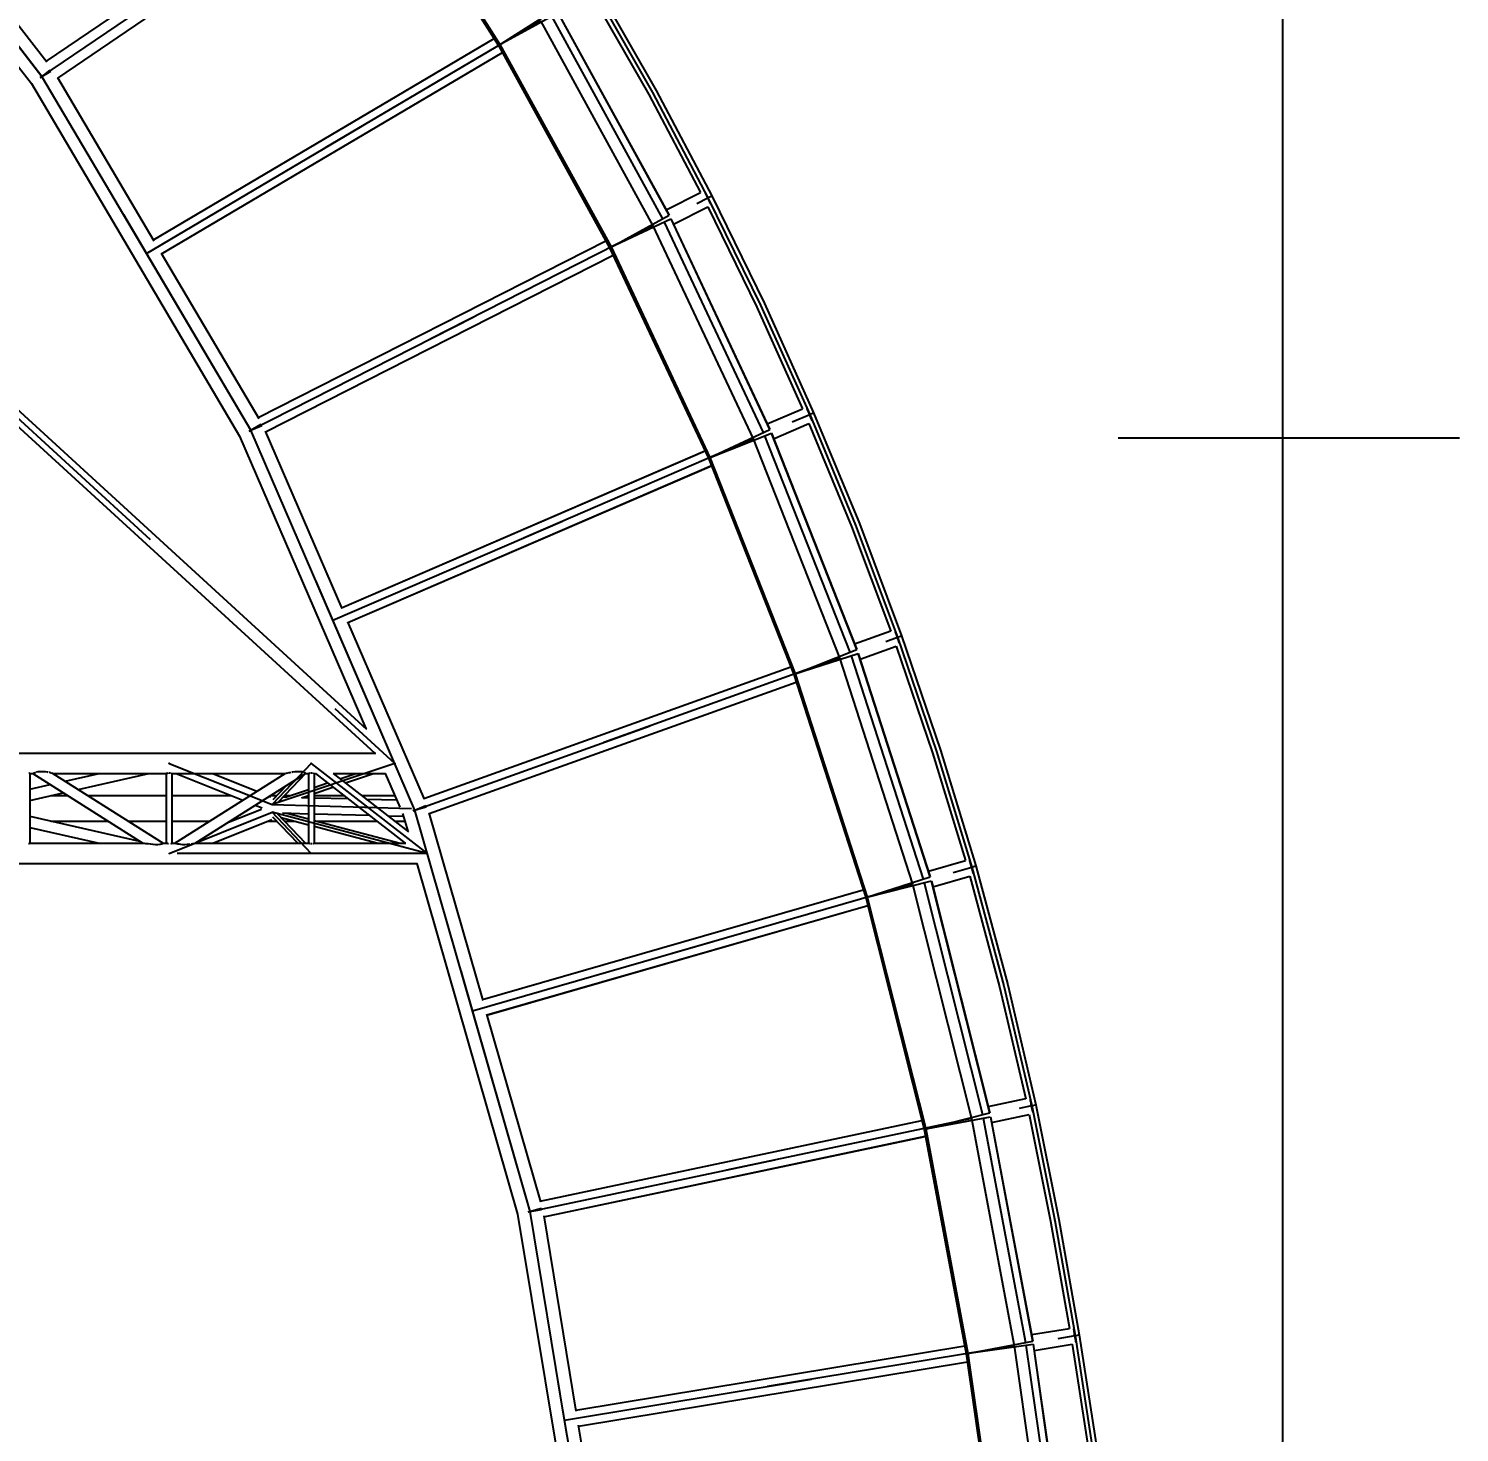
# Model space of a CAD drawing. Header units: millimetres. Extents: x 150209.93 to 150215.05, y 136675.65 to 136679.93.
# Drawn here: x 150214.482 to 150215.054, y 136678.529 to 136679.091 of the extents above; entities that cross this region are included whole.
import ezdxf

# ---------------------------------------------------------------- set-up
doc = ezdxf.new("R2010")
doc.units = ezdxf.units.MM
doc.header["$LTSCALE"] = 0.25
doc.linetypes.add('CENTER', pattern=[50.8, 31.75, -6.35, 6.35, -6.35])
doc.linetypes.add('XKITLINE00', pattern=[0])
doc.styles.add('ROMANS', font='romans.shx')
doc.dimstyles.new('MD300', dxfattribs={"dimtxt": 2.5, "dimasz": 2.5, "dimexe": 1, "dimexo": 1, "dimgap": 0.5, "dimtad": 1, "dimdec": 1, "dimlfac": 50, "dimrnd": 0.5, "dimdsep": 46, "dimtxsty": 'ROMANS', "dimcen": 1, "dimclrd": 146, "dimclre": 146, "dimclrt": 30, "dimadec": 1, "dimazin": 2, "dimtfac": 1, "dimtdec": 1, "dimtmove": 0, "dimatfit": 1, "dimfxl": 1, "dimtolj": 1, "dimtzin": 0, "dimlwd": -1, "dimlwe": -1, "dimarcsym": 0})

# ---------------------------------------------------------------- blocks, each defined once
blk = doc.blocks.new('çatıı')
at = {"color": 8, "linetype": 'CENTER'}
for p, q in [((27793, 17203.1), (27292.1, 17849.7)), ((27793, 17203.1), (27292.1, 17849.7)), ((27793, 17203.1), (28641, 17778.9)), ((27793, 17203.1), (28538.8, 17709.5)), ((28708.5, 17267), (28461.3, 17656.9)), ((27667.8, 17364.7), (27793, 17203.1)), ((28001.9, 16849.5), (28895.5, 17377.5)), ((28895.5, 17377.5), (29013.2, 17170.9)), ((28789.2, 17314.6), (28001.9, 16849.5)), ((28789.2, 17314.6), (29014.3, 16904.8)), ((26903.1, 17290.3), (28498.3, 15830.3)), ((28930.7, 16862.3), (28708.5, 17267)), ((28210.8, 16496), (27793, 17203.1)), ((28210.8, 16496), (27793, 17203.1)), ((28001.9, 16849.5), (27793, 17203.1)), ((29013.2, 17170.9), (29124.3, 16960.8)), ((28210.8, 16496), (29124.3, 16960.8)), ((29124.3, 16960.8), (29229.5, 16745.9)), ((29014.3, 16904.8), (28210.8, 16496)), ((29014.3, 16904.8), (29214.4, 16478.7)), ((28210.8, 16496), (28001.9, 16849.5)), ((29128.3, 16441.6), (28930.7, 16862.3)), ((29229.5, 16745.9), (29327.8, 16527.7)), ((28374.6, 16116.4), (29327.8, 16527.7)), ((29327.8, 16527.7), (29419.1, 16306.5)), ((28538.4, 15736.8), (28210.8, 16496)), ((28538.4, 15736.8), (28210.8, 16496)), ((28374.6, 16116.4), (28210.8, 16496)), ((29214.4, 16478.7), (28374.6, 16116.4)), ((29214.4, 16478.7), (29387.1, 16040.9)), ((29298.9, 16009.3), (29128.3, 16441.6)), ((29419.1, 16306.5), (29503.3, 16082.5)), ((28538.4, 15736.8), (28374.6, 16116.4)), ((28538.4, 15736.8), (29503.3, 16082.5)), ((29503.3, 16082.5), (29581.2, 15853.9)), ((29387.1, 16040.9), (28538.4, 15736.8)), ((29387.1, 16040.9), (29532.9, 15588.7)), ((29442.8, 15563), (29298.9, 16009.3)), ((29581.2, 15853.9), (29651.6, 15622.9)), ((28047, 15830.3), (28252.9, 15747.8)), ((28498.3, 15830.3), (28252.9, 15747.8)), ((28331.2, 15830.3), (28252.9, 15747.8)), ((28331.2, 15830.3), (28563.2, 15650.3)), ((28047, 15650.3), (28252.9, 15732.8)), ((28252.9, 15747.8), (28530.8, 15740.3)), ((28563.2, 15650.3), (28252.9, 15732.8)), ((28331.2, 15650.3), (28252.9, 15732.8)), ((28768.7, 14934.7), (28538.4, 15736.8)), ((28768.7, 14934.7), (28538.4, 15736.8)), ((28653.5, 15335.7), (28538.4, 15736.8)), ((28563.2, 15650.3), (27695.3, 15650.3)), ((28653.5, 15335.7), (29651.6, 15622.9)), ((29651.6, 15622.9), (29715.5, 15385.5)), ((29532.9, 15588.7), (28653.5, 15335.7)), ((29532.9, 15588.7), (29650.8, 15120.6)), ((29559.5, 15099.5), (29442.8, 15563)), ((29715.5, 15385.5), (29771.6, 15146.1)), ((28768.7, 14934.7), (28653.5, 15335.7)), ((28768.7, 14934.7), (29771.6, 15146.1)), ((29771.6, 15146.1), (29817.4, 14916.7)), ((29650.8, 15120.6), (28768.7, 14934.7)), ((29650.8, 15120.6), (29736.2, 14666.2)), ((29643.8, 14651), (29559.5, 15099.5)), ((28906.7, 14100.3), (28768.7, 14934.7)), ((28906.7, 14100.3), (28768.7, 14934.7)), ((28837.7, 14517.5), (28768.7, 14934.7)), ((29817.4, 14916.7), (29858.1, 14686.4)), ((28837.7, 14517.5), (29858.1, 14686.4)), ((29858.1, 14686.4), (29893.7, 14455.4)), ((29736.2, 14666.2), (28837.6, 14517.5)), ((29708.9, 14196.1), (29643.8, 14651)), ((29736.2, 14666.2), (29801.6, 14208.7)), ((28906.7, 14100.3), (28837.7, 14517.5))]:
    blk.add_line(p, q, dxfattribs=at)
at = {"color": 8, "linetype": 'XKITLINE00'}
for p, q in [((28458.5, 17655), (28705.6, 17265.3)), ((28458.7, 17655), (28705.7, 17265.4)), ((28461.3, 17656.9), (28708.5, 17267)), ((27801.7, 17233.4), (28391.9, 17634.3)), ((27824.4, 17199.9), (28469.4, 17637.8)), ((27701, 17363.4), (27802.5, 17232.4)), ((28902.8, 17381.7), (29020.6, 17175)), ((28705.8, 17265.2), (28820.1, 17337.7)), ((28896.3, 17359.2), (29005.9, 17166.9)), ((28705.7, 17265.4), (28824.3, 17330.6)), ((28811.3, 17323.4), (29033.5, 16918.8)), ((28823.9, 17330.3), (29046.1, 16925.7)), ((28824.3, 17330.6), (29046.5, 16925.9)), ((28015.6, 16876.3), (28697, 17278.9)), ((28015.6, 16876.3), (28697, 17278.9)), ((27720.1, 17255.8), (27772, 17188.8)), ((28032, 16848.5), (28713.4, 17251.1)), ((28032, 16848.5), (28713.4, 17251.1)), ((28705.6, 17265.3), (28927.7, 16860.8)), ((28705.8, 17265.2), (28927.8, 16861)), ((28708.5, 17267), (28930.7, 16862.3)), ((27789.6, 17201.1), (27810.9, 17213.6)), ((27789.9, 17200.6), (27809.4, 17215.8)), ((27797.6, 17206.6), (27798, 17206)), ((27797.9, 17206.8), (27798.3, 17206.2)), ((27823.7, 17201.1), (28016.6, 16874.7)), ((27772, 17188.8), (28188.1, 16484.4)), ((29005.9, 17166.9), (29109.3, 16971.2)), ((29020.6, 17175), (29131.8, 16964.6)), ((29040.8, 16936.4), (29109.3, 16971.3)), ((29117.6, 16972.8), (29117.7, 16972.5)), ((29117.7, 16972.5), (29118.5, 16970.7)), ((29117.9, 16972.3), (29118, 16972.1)), ((29118, 16972.1), (29118.7, 16970.3)), ((29118.5, 16970.7), (29119.5, 16968.4)), ((29118.7, 16970.3), (29119.7, 16968.2)), ((29119.5, 16968.4), (29120.7, 16965.9)), ((29119.7, 16968.2), (29120.8, 16965.7)), ((29120.7, 16965.9), (29122, 16963.2)), ((29120.8, 16965.7), (29122.1, 16963.1)), ((29122, 16963.2), (29123.4, 16960.4)), ((29122.1, 16963.1), (29123.5, 16960.4)), ((29123.5, 16960.4), (29131.8, 16964.6)), ((29123.5, 16960.4), (29131.8, 16964.6)), ((29131.8, 16964.6), (29237.1, 16749.4)), ((29055.4, 16907.6), (29123.9, 16942.5)), ((29123.4, 16960.4), (29124.9, 16957.6)), ((29123.5, 16960.4), (29124.9, 16957.7)), ((29123.9, 16942.5), (29221.9, 16742.3)), ((29124.9, 16957.7), (29126.2, 16955.1)), ((29124.9, 16957.6), (29126.3, 16954.9)), ((29126.2, 16955.1), (29127.5, 16952.7)), ((29126.3, 16954.9), (29127.7, 16952.4)), ((29127.5, 16952.7), (29128.7, 16950.7)), ((29127.7, 16952.4), (29128.9, 16950.3)), ((29128.7, 16950.7), (29129.7, 16949)), ((29128.9, 16950.3), (29129.9, 16948.6)), ((29129.7, 16949), (29129.8, 16948.9)), ((29129.9, 16948.6), (29130.1, 16948.3)), ((28927.8, 16861), (29050.3, 16918.5)), ((28927.9, 16860.8), (29046.5, 16925.9)), ((29036.9, 16912.2), (29234.4, 16491.4)), ((29049.9, 16918.3), (29247.5, 16497.6)), ((29050.3, 16918.5), (29247.9, 16497.8)), ((28225.3, 16521.4), (28920, 16874.9)), ((28225.3, 16521.4), (28920, 16874.9)), ((28031, 16850.2), (28226.2, 16519.8)), ((28927.7, 16860.8), (29125.2, 16440.3)), ((28927.9, 16860.8), (29125.3, 16440.4)), ((28930.7, 16862.3), (29128.3, 16441.6)), ((28239.9, 16492.7), (28934.6, 16846.2)), ((28239.9, 16492.6), (28934.6, 16846.2)), ((27461.1, 16796.1), (28441.8, 15898.5)), ((27448.8, 16774.3), (28458.1, 15850.6)), ((29221.9, 16742.3), (29313.4, 16539)), ((29237.1, 16749.4), (29335.5, 16531)), ((29242.8, 16508.6), (29313.4, 16539.1)), ((29321.8, 16540.1), (29321.9, 16539.8)), ((29321.9, 16539.8), (29322.6, 16537.9)), ((29322.1, 16539.5), (29322.1, 16539.4)), ((29322.1, 16539.4), (29322.8, 16537.5)), ((29322.6, 16537.9), (29323.4, 16535.6)), ((29322.8, 16537.5), (29323.6, 16535.3)), ((29323.4, 16535.6), (29324.5, 16533)), ((29323.6, 16535.3), (29324.6, 16532.8)), ((29324.5, 16533), (29325.6, 16530.2)), ((29324.6, 16532.8), (29325.7, 16530.1)), ((28210.8, 16496), (28231, 16507.9)), ((28210.8, 16496), (28232.4, 16505.3)), ((29255.6, 16478.9), (29326.2, 16509.4)), ((29325.6, 16530.2), (29326.8, 16527.3)), ((29325.7, 16530.1), (29326.9, 16527.3)), ((29326.2, 16509.5), (29411.3, 16303.4)), ((29326.8, 16527.3), (29328.1, 16524.4)), ((29326.9, 16527.3), (29335.5, 16531)), ((29326.9, 16527.3), (29335.5, 16531)), ((29326.9, 16527.3), (29328.1, 16524.5)), ((29328.1, 16524.5), (29329.3, 16521.8)), ((29328.1, 16524.4), (29329.4, 16521.6)), ((29329.3, 16521.8), (29330.4, 16519.4)), ((29329.4, 16521.6), (29330.5, 16519.1)), ((29330.4, 16519.4), (29331.5, 16517.3)), ((29330.5, 16519.1), (29331.6, 16516.9)), ((29331.5, 16517.3), (29332.4, 16515.5)), ((29331.6, 16516.9), (29332.6, 16515.1)), ((29332.4, 16515.5), (29332.5, 16515.4)), ((29332.6, 16515.1), (29332.7, 16514.8)), ((29335.5, 16531), (29426.9, 16309.6)), ((28188.1, 16484.4), (28440.4, 15899.8)), ((28207.2, 16494.4), (28210.8, 16496)), ((28207.4, 16493.9), (28210.8, 16496)), ((28214.8, 16498.3), (28215.1, 16497.8)), ((28215, 16498.4), (28215.2, 16497.9)), ((28239.2, 16494.3), (28392.3, 16139.5)), ((29125.3, 16440.4), (29251.2, 16490.1)), ((29125.4, 16440.2), (29247.9, 16497.8)), ((29237.4, 16484.6), (29407.9, 16052.3)), ((29250.8, 16489.9), (29421.3, 16057.6)), ((29251.2, 16490.1), (29421.7, 16057.7)), ((28391.5, 16141.3), (29118.3, 16454.9)), ((28391.6, 16141.2), (29118.4, 16454.9)), ((28404.3, 16111.6), (29131.1, 16425.3)), ((28404.3, 16111.6), (29131.1, 16425.2)), ((29125.2, 16440.3), (29295.7, 16008.1)), ((29125.4, 16440.2), (29295.8, 16008.3)), ((29128.3, 16441.6), (29298.9, 16009.3)), ((29411.3, 16303.4), (29489.8, 16094.7)), ((29426.9, 16309.6), (29511.3, 16085.3)), ((28403.6, 16113.3), (28556.7, 15758.6)), ((29417.4, 16068.9), (29489.7, 16094.8)), ((29498.2, 16095.3), (29498.3, 16095)), ((29498.3, 16095), (29498.8, 16093)), ((29498.4, 16094.7), (29498.5, 16094.5)), ((29498.5, 16094.5), (29499, 16092.7)), ((29498.8, 16093), (29499.5, 16090.7)), ((29499, 16092.7), (29499.7, 16090.4)), ((29499.5, 16090.7), (29500.4, 16088)), ((29499.7, 16090.4), (29500.5, 16087.8)), ((29500.4, 16088), (29501.3, 16085.1)), ((29500.5, 16087.8), (29501.4, 16085.1)), ((29501.3, 16085.1), (29502.4, 16082.2)), ((29501.4, 16085.1), (29502.4, 16082.2)), ((29502.4, 16082.2), (29511.3, 16085.3)), ((29502.4, 16082.2), (29511.3, 16085.3)), ((29502.4, 16082.2), (29503.5, 16079.2)), ((29502.4, 16082.2), (29503.5, 16079.3)), ((29503.5, 16079.3), (29504.5, 16076.6)), ((29503.5, 16079.2), (29504.5, 16076.4)), ((29504.5, 16076.6), (29505.5, 16074.1)), ((29504.5, 16076.4), (29505.6, 16073.8)), ((29505.5, 16074.1), (29506.4, 16071.9)), ((29511.3, 16085.3), (29589.2, 15856.5)), ((29295.8, 16008.1), (29421.7, 16057.7)), ((29295.8, 16008.3), (29424.6, 16049.8)), ((29424.1, 16049.7), (29568.1, 15603.4)), ((29424.6, 16049.8), (29568.6, 15603.6)), ((29428.3, 16038.4), (29500.6, 16064.4)), ((29500.6, 16064.4), (29573.2, 15851.3)), ((29505.6, 16073.8), (29506.5, 16071.5)), ((29506.4, 16071.9), (29507.2, 16070.1)), ((29506.5, 16071.5), (29507.3, 16069.7)), ((29507.2, 16070.1), (29507.3, 16070)), ((29507.3, 16069.7), (29507.5, 16069.4)), ((28556, 15760.2), (29289.8, 16023.1)), ((28556, 15760.2), (29289.8, 16023.1)), ((29410.4, 16045.3), (29554.4, 15599)), ((28566.8, 15729.9), (29300.6, 15992.8)), ((28566.8, 15729.8), (29300.6, 15992.7)), ((29295.7, 16008.1), (29439.6, 15562.1)), ((29295.8, 16008.1), (29439.7, 15562.2)), ((29298.9, 16009.3), (29442.8, 15563)), ((27695.3, 15850.6), (28460.3, 15850.6)), ((29573.2, 15851.3), (29638.9, 15636)), ((29589.2, 15856.5), (29659.7, 15625.2)), ((27766.9, 15811.1), (27767.5, 15811)), ((27767.5, 15811), (27767.9, 15810.7)), ((27767.9, 15810.7), (27768.3, 15810.6)), ((27768.3, 15810.6), (27768.5, 15810.4)), ((27768.6, 15810.3), (27768.6, 15670.6)), ((27768.6, 15810), (27774.5, 15810)), ((27774.5, 15810), (27774.9, 15810)), ((27774.5, 15810), (27994.6, 15670.6)), ((27775, 15810.2), (27774.9, 15810)), ((27775, 15810.2), (27775.1, 15810.3)), ((27775.4, 15810.4), (27776.2, 15810.7)), ((27776.2, 15810.7), (27777.1, 15811.1)), ((27776.2, 15810.7), (27776.2, 15810.7)), ((27777.5, 15811.3), (27777.7, 15811.5)), ((27777.7, 15811.5), (27779.2, 15811.9)), ((27779.2, 15811.9), (27779.8, 15812.3)), ((27779.8, 15812.3), (27780.7, 15812.6)), ((27781.7, 15812.9), (27782.5, 15813.2)), ((27782.5, 15813.2), (27785.6, 15813.7)), ((27785.6, 15813.7), (27786, 15813.8)), ((27786, 15813.8), (27789.8, 15814.2)), ((27789.8, 15814.2), (27794.3, 15814.3)), ((27794.3, 15814.3), (27799.1, 15813.9)), ((27799.1, 15813.9), (27800.1, 15813.7)), ((27800.1, 15813.7), (27803.8, 15813.2)), ((27803.8, 15813.2), (27805.5, 15812.9)), ((27807.1, 15812.6), (27808.1, 15812.4)), ((27808.1, 15812.4), (27809.8, 15811.9)), ((27809.8, 15811.9), (27811.6, 15811.5)), ((27811.6, 15811.5), (27812.1, 15811.3)), ((27812.8, 15811.1), (27814, 15810.7)), ((27814.1, 15810.7), (27814.6, 15810.4)), ((27814.8, 15810.3), (28035.4, 15670.6)), ((27815.3, 15810), (28041.3, 15810)), ((27839.5, 15794.6), (27907.5, 15810)), ((27865.6, 15778.1), (28006.8, 15810)), ((28041.3, 15810), (28041.5, 15810)), ((28041.3, 15810), (28041.3, 15670.6)), ((28041.6, 15810.1), (28041.5, 15810)), ((28041.6, 15810.1), (28042, 15810.3)), ((28042.3, 15810.4), (28042.4, 15810.4)), ((28042.4, 15810.4), (28043.5, 15810.7)), ((28043.5, 15810.7), (28043.7, 15810.7)), ((28043.7, 15810.7), (28045.2, 15811.1)), ((28046.7, 15811.3), (28047, 15811.4)), ((28047, 15811.4), (28048.8, 15811.4)), ((28048.8, 15811.4), (28049.7, 15811.3)), ((28050.9, 15811.1), (28051.6, 15810.9)), ((28051.6, 15810.9), (28052.1, 15810.7)), ((28052.1, 15810.7), (28052.4, 15810.6)), ((28052.4, 15810.6), (28052.6, 15810.4)), ((28052.7, 15810.3), (28052.7, 15810.3)), ((28052.7, 15810.3), (28052.7, 15670.6)), ((28052.7, 15810), (28278.7, 15810)), ((28058.7, 15670.6), (28278.8, 15810)), ((28061.1, 15810), (28194.4, 15756.6)), ((28099.4, 15670.6), (28320, 15810.3)), ((28134.2, 15810), (28222.7, 15774.5)), ((28319.7, 15810), (28265.9, 15753.2)), ((28278.8, 15810), (28278.9, 15810)), ((28278.9, 15810), (28279.2, 15810.2)), ((28279.2, 15810.2), (28279.4, 15810.3)), ((28279.9, 15810.4), (28281.1, 15810.6)), ((28281.1, 15810.6), (28281.2, 15810.7)), ((28281.2, 15810.7), (28283.1, 15811.1)), ((28284, 15811.3), (28284.4, 15811.4)), ((28284.4, 15811.4), (28287.1, 15811.9)), ((28287.1, 15811.9), (28288.7, 15812.3)), ((28288.7, 15812.3), (28290.5, 15812.6)), ((28292.3, 15812.9), (28293.8, 15813.1)), ((28293.8, 15813.1), (28298.4, 15813.7)), ((28298.4, 15813.7), (28299, 15813.8)), ((28299, 15813.8), (28304.2, 15814.2)), ((28304.2, 15814.2), (28308.8, 15814.3)), ((28308.8, 15814.3), (28312.6, 15813.9)), ((28312.6, 15813.9), (28313.1, 15813.7)), ((28313.1, 15813.7), (28315.7, 15813.2)), ((28315.7, 15813.2), (28316.6, 15812.9)), ((28317.4, 15812.6), (28317.8, 15812.4)), ((28317.8, 15812.4), (28318.3, 15811.9)), ((28318.3, 15811.9), (28319.2, 15811.5)), ((28319.2, 15811.5), (28319.4, 15811.3)), ((28319.5, 15811.1), (28319.8, 15810.7)), ((28319.5, 15810), (28325.5, 15810)), ((28319.8, 15810.7), (28319.9, 15810.4)), ((28319.8, 15810.7), (28319.8, 15810.7)), ((28325.5, 15810), (28325.7, 15810)), ((28325.5, 15810), (28325.5, 15670.6)), ((28325.7, 15810.1), (28326.2, 15810.3)), ((28325.7, 15810.1), (28325.7, 15810)), ((28326.5, 15810.4), (28326.6, 15810.4)), ((28326.6, 15810.4), (28327.7, 15810.6)), ((28327.7, 15810.6), (28327.8, 15810.7)), ((28327.8, 15810.7), (28329.4, 15811.1)), ((28329.4, 15811.1), (28329.5, 15811.1)), ((28331.1, 15811.3), (28331.2, 15811.3)), ((28331.2, 15811.3), (28332.9, 15811.4)), ((28332.9, 15811.4), (28333.5, 15811.3)), ((28335, 15811.1), (28335.8, 15810.9)), ((28335.8, 15810.9), (28336.2, 15810.6)), ((28336.2, 15810.6), (28336.6, 15810.5)), ((28336.6, 15810.5), (28336.7, 15810.4)), ((28336.8, 15810.3), (28336.9, 15810.2)), ((28336.9, 15810.2), (28336.9, 15670.6)), ((28336.9, 15810), (28339.5, 15810)), ((28336.9, 15782), (28363.9, 15791.1)), ((28339.5, 15810), (28519.3, 15670.6)), ((28374.8, 15810.2), (28525.5, 15693.4)), ((28375.1, 15810), (28479.6, 15810)), ((28388.7, 15799.4), (28420.1, 15810)), ((28399.5, 15791.1), (28455.7, 15810)), ((28479.2, 15810), (28508.2, 15742.7)), ((27768.6, 15778.6), (27809.5, 15787.8)), ((27768.6, 15756.2), (27835.6, 15771.3)), ((27810.7, 15765.7), (27844.4, 15765.7)), ((27885.2, 15765.7), (28041.3, 15765.7)), ((28052.7, 15765.7), (28171.6, 15765.7)), ((28247.7, 15764.5), (28250.7, 15763.3)), ((28249.6, 15765.7), (28262.1, 15765.7)), ((28280.9, 15785.5), (28254.2, 15757.4)), ((28275.4, 15763.3), (28280.7, 15763.1)), ((28277.7, 15765.7), (28288.3, 15765.7)), ((28279.5, 15762.7), (28325.5, 15778.2)), ((28311.7, 15761.6), (28325.5, 15766.2)), ((28313.7, 15762.2), (28325.5, 15761.9)), ((28323.9, 15765.7), (28325.5, 15765.7)), ((28336.9, 15770), (28374.7, 15782.7)), ((28336.9, 15765.7), (28396.6, 15765.7)), ((28336.9, 15761.6), (28404.3, 15759.8)), ((28432.3, 15765.7), (28498.3, 15765.7)), ((28165.7, 15712.5), (28231.9, 15739)), ((28219.4, 15746.5), (28232.9, 15741.1)), ((28273.7, 15731.1), (28325.5, 15729.7)), ((28282.1, 15730.9), (28325.5, 15719.4)), ((28441.1, 15758.8), (28502, 15757.1)), ((28534.6, 15735.7), (28561, 15743.3)), ((28534.8, 15735.2), (28560, 15746.1)), ((28541.4, 15738.1), (28541.4, 15737.6)), ((28542.1, 15738.4), (28542, 15737.8)), ((28542.7, 15738.6), (28542.9, 15738.1)), ((28542.8, 15738.7), (28543.1, 15738.1)), ((28566.3, 15731.5), (28674, 15356.5)), ((27768.6, 15724.4), (27987.9, 15674.8)), ((27810.5, 15714.9), (27924.6, 15714.9)), ((27965.4, 15714.9), (28041.3, 15714.9)), ((28052.7, 15714.9), (28128.6, 15714.9)), ((28134.4, 15670.6), (28252.2, 15717.8)), ((28169.4, 15714.9), (28171.5, 15714.9)), ((28244.9, 15714.9), (28262.1, 15714.9)), ((28254.1, 15723.3), (28304.1, 15670.6)), ((28262.6, 15730.8), (28319.7, 15670.6)), ((28270.8, 15722.1), (28325.5, 15707.6)), ((28277.7, 15714.9), (28298.1, 15714.9)), ((28336.9, 15729.4), (28447.2, 15726.4)), ((28336.9, 15716.3), (28509, 15670.6)), ((28336.9, 15704.6), (28464.7, 15670.6)), ((28342.4, 15714.9), (28462.1, 15714.9)), ((28484.1, 15725.4), (28515.5, 15724.6)), ((28497.8, 15714.9), (28518.3, 15714.9)), ((28513.7, 15729.8), (28514.4, 15728.2)), ((28514.4, 15728.2), (28524.2, 15694.4)), ((27768.6, 15702), (27907.6, 15670.6)), ((27766.3, 15670.3), (27767.5, 15670.4)), ((27767.5, 15670.4), (27767.9, 15670.6)), ((27767.9, 15670.6), (27768.3, 15670.6)), ((27767.9, 15670.6), (27768, 15670.6)), ((27768.3, 15670.6), (27768.4, 15670.6)), ((27768.4, 15670.6), (27996.2, 15670.6)), ((27996.5, 15670.6), (27997.3, 15670.6)), ((27997.3, 15670.6), (27997.5, 15670.6)), ((27997.4, 15670.6), (27997.6, 15670.6)), ((27997.5, 15670.6), (27999.9, 15670.3)), ((28000.8, 15670.2), (28003.3, 15670)), ((28003.3, 15670), (28004.8, 15669.8)), ((28004.8, 15669.8), (28007.7, 15669.4)), ((28009.4, 15669.2), (28009.8, 15669.2)), ((28009.8, 15669.2), (28014.4, 15668.8)), ((28014.4, 15668.8), (28014.9, 15668.8)), ((28014.9, 15668.8), (28020, 15668.4)), ((28020, 15668.4), (28024.6, 15668.4)), ((28024.6, 15668.4), (28028.3, 15668.7)), ((28028.3, 15668.7), (28028.9, 15668.8)), ((28028.9, 15668.8), (28031.3, 15669.1)), ((28031.3, 15669.1), (28031.7, 15669.2)), ((28032.5, 15669.4), (28033.4, 15669.7)), ((28033.4, 15669.7), (28033.9, 15670)), ((28033.9, 15670), (28034.7, 15670.2)), ((28034.7, 15670.2), (28034.8, 15670.2)), ((28034.9, 15670.3), (28035.3, 15670.5)), ((28035.2, 15670.6), (28035.3, 15670.6)), ((28035.3, 15670.6), (28042.3, 15670.6)), ((28042.4, 15670.5), (28043.5, 15670.6)), ((28043.5, 15670.6), (28043.7, 15670.5)), ((28043.7, 15670.5), (28045.2, 15670.3)), ((28045.2, 15670.3), (28045.8, 15670.3)), ((28048.6, 15670.2), (28048.8, 15670.2)), ((28048.8, 15670.2), (28048.8, 15670.2)), ((28050.6, 15670.3), (28051.6, 15670.4)), ((28051.6, 15670.4), (28052.1, 15670.6)), ((28052.1, 15670.6), (28052.4, 15670.6)), ((28052.1, 15670.6), (28052.1, 15670.5)), ((28052.4, 15670.6), (28052.6, 15670.5)), ((28052.6, 15670.6), (28059.2, 15670.6)), ((28059.3, 15670.5), (28059.9, 15670.5)), ((28059.9, 15670.5), (28060, 15670.5)), ((28060, 15670.5), (28061, 15670.3)), ((28061.4, 15670.2), (28061.4, 15670.2)), ((28061.4, 15670.2), (28063.1, 15669.9)), ((28063.1, 15669.9), (28063.7, 15669.7)), ((28063.7, 15669.7), (28064.9, 15669.4)), ((28065.9, 15669.2), (28066.4, 15669.1)), ((28066.4, 15669.1), (28069.7, 15668.7)), ((28069.7, 15668.7), (28069.9, 15668.7)), ((28069.9, 15668.7), (28073.8, 15668.3)), ((28073.8, 15668.3), (28078.3, 15668.3)), ((28078.3, 15668.3), (28083.3, 15668.6)), ((28083.3, 15668.6), (28084.4, 15668.7)), ((28084.4, 15668.7), (28088, 15669)), ((28088, 15669), (28089.5, 15669.2)), ((28091.2, 15669.4), (28092.4, 15669.6)), ((28092.4, 15669.6), (28094.3, 15669.9)), ((28094.3, 15669.9), (28096, 15670.1)), ((28096, 15670.1), (28096.5, 15670.2)), ((28097.2, 15670.3), (28098.4, 15670.5)), ((28098.4, 15670.5), (28098.6, 15670.5)), ((28098.6, 15670.5), (28099.2, 15670.5)), ((28099.3, 15670.6), (28326.4, 15670.6)), ((28326.5, 15670.5), (28326.6, 15670.5)), ((28326.6, 15670.5), (28327.7, 15670.5)), ((28327.7, 15670.5), (28327.8, 15670.5)), ((28327.8, 15670.5), (28329.4, 15670.3)), ((28329.4, 15670.3), (28329.7, 15670.3)), ((28331.2, 15670.2), (28332.9, 15670.2)), ((28332.9, 15670.2), (28333.4, 15670.2)), ((28334.9, 15670.3), (28335.8, 15670.4)), ((28335.8, 15670.4), (28336.3, 15670.5)), ((28336.3, 15670.5), (28336.6, 15670.5)), ((28336.6, 15670.5), (28336.7, 15670.5)), ((28336.8, 15670.6), (28520.6, 15670.6)), ((27695.3, 15630), (28543.2, 15630)), ((28542.6, 15630), (28743.8, 14929.1)), ((29564.9, 15614.8), (29638.8, 15636)), ((29647.3, 15636), (29647.4, 15635.6)), ((29647.4, 15635.6), (29647.8, 15633.7)), ((29647.5, 15635.4), (29647.5, 15635.2)), ((29647.5, 15635.2), (29647.9, 15633.3)), ((29647.8, 15633.7), (29648.4, 15631.3)), ((29647.9, 15633.3), (29648.5, 15631)), ((29648.4, 15631.3), (29649, 15628.6)), ((29648.5, 15631), (29649.1, 15628.4)), ((29649, 15628.6), (29649.8, 15625.6)), ((29649.1, 15628.4), (29649.9, 15625.6)), ((29649.8, 15625.6), (29650.7, 15622.6)), ((29649.9, 15625.6), (29650.7, 15622.6)), ((29650.7, 15622.6), (29659.7, 15625.2)), ((29650.7, 15622.6), (29659.7, 15625.2)), ((29650.7, 15622.6), (29651.6, 15619.6)), ((29650.7, 15622.6), (29651.6, 15619.7)), ((29651.6, 15619.7), (29652.4, 15616.9)), ((29651.6, 15619.6), (29652.5, 15616.7)), ((29652.4, 15616.9), (29653.3, 15614.3)), ((29652.5, 15616.7), (29653.3, 15614)), ((29659.7, 15625.2), (29723.7, 15387.5)), ((29439.7, 15562.2), (29570.9, 15595.2)), ((29439.8, 15562), (29568.6, 15603.6)), ((29556.5, 15591.6), (29673.2, 15128.1)), ((29570.5, 15595.1), (29687.1, 15131.6)), ((29570.9, 15595.2), (29687.6, 15131.7)), ((29573.8, 15583.7), (29647.8, 15605)), ((29647.7, 15605), (29707.4, 15383.4)), ((29653.3, 15614.3), (29654, 15612.1)), ((29653.3, 15614), (29654.1, 15611.7)), ((29654, 15612.1), (29654.7, 15610.3)), ((29654.1, 15611.7), (29654.8, 15609.8)), ((29654.7, 15610.3), (29654.8, 15610.1)), ((29654.8, 15609.8), (29654.9, 15609.5)), ((28673.5, 15358.3), (29434.7, 15577.3)), ((28673.5, 15358.2), (29434.7, 15577.2)), ((29439.6, 15562.1), (29556.2, 15098.8)), ((29439.7, 15562), (29556.3, 15098.9)), ((29442.8, 15563), (29559.5, 15099.5)), ((28682.4, 15327.3), (29443.6, 15546.3)), ((28682.4, 15327.2), (29443.6, 15546.2)), ((29707.4, 15383.4), (29759.7, 15160)), ((29723.7, 15387.5), (29779.8, 15147.9)), ((28681.9, 15329.1), (28789.6, 14953.8)), ((29684.5, 15144.2), (29759.7, 15160.1)), ((29768.3, 15159.4), (29768.3, 15159.1)), ((29768.3, 15159.1), (29768.6, 15157.1)), ((29768.4, 15158.8), (29768.4, 15158.7)), ((29556.3, 15098.7), (29687.6, 15131.7)), ((29768.4, 15158.7), (29768.7, 15156.7)), ((29768.6, 15157.1), (29769, 15154.7)), ((29768.7, 15156.7), (29769, 15154.4)), ((29769, 15154.7), (29769.4, 15151.9)), ((29769, 15154.4), (29769.5, 15151.7)), ((29769.4, 15151.9), (29770, 15149)), ((29769.5, 15151.7), (29770.1, 15148.9)), ((29770, 15149), (29770.6, 15145.9)), ((29770.1, 15148.9), (29770.7, 15145.9)), ((29770.6, 15145.9), (29771.3, 15142.8)), ((29770.7, 15145.9), (29771.6, 15146.1)), ((29770.7, 15145.9), (29771.6, 15146.1)), ((29770.7, 15145.9), (29771.3, 15142.9)), ((29771.3, 15142.9), (29772, 15140.1)), ((29771.3, 15142.8), (29772, 15139.9)), ((29771.6, 15146.1), (29779.8, 15147.9)), ((29771.6, 15146.1), (29779.9, 15147.8)), ((29772, 15140.1), (29772.6, 15137.4)), ((29772, 15139.9), (29772.7, 15137.1)), ((29772.6, 15146.3), (29772.6, 15146.3)), ((29772.6, 15146.3), (29772.6, 15146.3)), ((29772.6, 15137.4), (29773.2, 15135.2)), ((29772.7, 15137.1), (29773.3, 15134.8)), ((29773.2, 15135.2), (29773.8, 15133.3)), ((29773.3, 15134.8), (29773.9, 15132.8)), ((29773.8, 15133.3), (29773.8, 15133.1)), ((29773.9, 15132.8), (29774, 15132.5)), ((29779.9, 15147.8), (29825.6, 14918.3)), ((28789.1, 14955.5), (29551.8, 15116.3)), ((28789.1, 14955.5), (29551.8, 15116.2)), ((29556.3, 15098.9), (29689.3, 15123.9)), ((29674.7, 15121.2), (29759.1, 14672.7)), ((29688.8, 15123.8), (29773.2, 14675.3)), ((29689.3, 15123.9), (29773.7, 14675.4)), ((29691.4, 15112.7), (29766.6, 15128.5)), ((29766.6, 15128.6), (29809.1, 14915.2)), ((28796.2, 14924), (29558.8, 15084.8)), ((28796.2, 14924), (29558.8, 15084.7)), ((29556.2, 15098.8), (29640.5, 14650.4)), ((29556.3, 15098.7), (29640.6, 14650.5)), ((29559.5, 15099.5), (29643.8, 14651)), ((28764.7, 14934.1), (28791.8, 14938.5)), ((28764.8, 14933.6), (28791.3, 14941.2)), ((28773.1, 14936), (28773.3, 14935.5)), ((28773.3, 14936), (28773.4, 14935.5)), ((28743.8, 14929.1), (28862.7, 14210.6)), ((28795.9, 14925.9), (28860.4, 14535.7)), ((29809.1, 14915.2), (29847, 14700.9)), ((29825.6, 14918.3), (29866.4, 14687.8)), ((29640.7, 14650.4), (29773.7, 14675.4)), ((29771.2, 14688.4), (29847, 14701)), ((29855.3, 14699.9), (29855.3, 14699.6)), ((29855.3, 14699.6), (29855.5, 14697.6)), ((29855.4, 14699.3), (29855.4, 14699.1)), ((29855.4, 14699.1), (29855.6, 14697.2)), ((29855.5, 14697.6), (29855.8, 14695.1)), ((29855.6, 14697.2), (29855.9, 14694.8)), ((29855.8, 14695.1), (29856.2, 14692.4)), ((29855.9, 14694.8), (29856.2, 14692.2)), ((29856.2, 14692.4), (29856.6, 14689.4)), ((29856.2, 14692.2), (29856.6, 14689.3)), ((29856.6, 14689.4), (29857.1, 14686.3)), ((29856.6, 14689.3), (29857.1, 14686.3)), ((29857.1, 14686.3), (29866.4, 14687.8)), ((29857.1, 14686.3), (29866.4, 14687.8)), ((29857.1, 14686.3), (29857.6, 14683.2)), ((29857.1, 14686.3), (29857.6, 14683.3)), ((29857.6, 14683.3), (29858.2, 14680.4)), ((29857.6, 14683.2), (29858.2, 14680.2)), ((29858.2, 14680.4), (29858.7, 14677.7)), ((29858.2, 14680.2), (29858.7, 14677.4)), ((29858.7, 14677.7), (29859.2, 14675.4)), ((29858.7, 14677.4), (29859.2, 14675)), ((29859.2, 14675.4), (29859.7, 14673.5)), ((29859.2, 14675), (29859.7, 14673.1)), ((29859.7, 14673.5), (29859.7, 14673.4)), ((29859.7, 14673.1), (29859.8, 14672.8)), ((29866.4, 14687.8), (29902, 14456.6)), ((28860.1, 14537.6), (29637.5, 14666.3)), ((28860.1, 14537.6), (29637.5, 14666.3)), ((29640.5, 14650.5), (29640.6, 14650.5)), ((29640.5, 14650.5), (29705.5, 14195.6)), ((29640.5, 14650.4), (29640.7, 14650.4)), ((29640.6, 14650.5), (29774.6, 14669.7)), ((29640.6, 14650.5), (29640.6, 14650.5)), ((29640.6, 14650.5), (29640.7, 14650.4)), ((29640.7, 14650.4), (29705.6, 14195.7)), ((29643.8, 14651), (29708.9, 14196.1)), ((29759.9, 14667.6), (29824.9, 14212.7)), ((29774.1, 14669.6), (29839.2, 14214.7)), ((29774.6, 14669.7), (29839.6, 14214.8)), ((29776.5, 14656.5), (29852.2, 14669.1)), ((29852.2, 14669.1), (29885.4, 14454.2)), ((28865.4, 14505.7), (29642.8, 14634.4)), ((28865.4, 14505.7), (29642.8, 14634.4)), ((28865, 14507.6), (28929.6, 14117.4))]:
    blk.add_line(p, q, dxfattribs=at)
for centre in [(28708.5, 17267), (28708.5, 17267), (27793, 17203.1), (27793, 17203.1), (27793, 17203.1), (27793, 17203.1), (27793, 17203.1), (27793, 17203.1), (27793, 17203.1), (27793, 17203.1), (27793, 17203.1), (29013.2, 17170.9), (29013.2, 17170.9), (29124.3, 16960.8), (29124.3, 16960.8), (29124.3, 16960.8), (29014.3, 16904.8), (29014.3, 16904.8), (29014.3, 16904.8), (28001.9, 16849.5), (28001.9, 16849.5), (28001.9, 16849.5), (28001.9, 16849.5), (28001.9, 16849.5), (28930.7, 16862.3), (28930.7, 16862.3), (29229.5, 16745.9), (29229.5, 16745.9), (29327.8, 16527.7), (29327.8, 16527.7), (29327.8, 16527.7), (28210.8, 16496), (28210.8, 16496), (28210.8, 16496), (28210.8, 16496), (28210.8, 16496), (28210.8, 16496), (28210.8, 16496), (28210.8, 16496), (28210.8, 16496), (29214.4, 16478.7), (29214.4, 16478.7), (29214.4, 16478.7), (29128.3, 16441.6), (29128.3, 16441.6), (29419.1, 16306.5), (29419.1, 16306.5), (28374.6, 16116.4), (28374.6, 16116.4), (28374.6, 16116.4), (28374.6, 16116.4), (28374.6, 16116.4), (29503.3, 16082.5), (29503.3, 16082.5), (29503.3, 16082.5), (29387.1, 16040.9), (29387.1, 16040.9), (29387.1, 16040.9), (29298.9, 16009.3), (29298.9, 16009.3), (29581.2, 15853.9), (29581.2, 15853.9), (28047, 15830.3), (28331.2, 15830.3), (28331.2, 15830.3), (28498.3, 15830.3), (28498.3, 15830.3), (28252.9, 15747.8), (28252.9, 15747.8), (28252.9, 15747.8), (28252.9, 15747.8), (28252.9, 15732.8), (28252.9, 15732.8), (28252.9, 15732.8), (28530.8, 15740.3), (28538.4, 15736.8), (28538.4, 15736.8), (28538.4, 15736.8), (28538.4, 15736.8), (28538.4, 15736.8), (28538.4, 15736.8), (28538.4, 15736.8), (28538.4, 15736.8), (28538.4, 15736.8), (28047, 15650.3), (28331.2, 15650.3), (28563.2, 15650.3), (28563.2, 15650.3), (28563.2, 15650.3), (29651.6, 15622.9), (29651.6, 15622.9), (29651.6, 15622.9), (29532.9, 15588.7), (29532.9, 15588.7), (29532.9, 15588.7), (29442.8, 15563), (29442.8, 15563), (29715.5, 15385.5), (29715.5, 15385.5), (28653.5, 15335.7), (28653.5, 15335.7), (28653.5, 15335.7), (28653.5, 15335.7), (28653.5, 15335.7), (29771.6, 15146.1), (29771.6, 15146.1), (29771.6, 15146.1), (29650.8, 15120.6), (29650.8, 15120.6), (29650.8, 15120.6), (29559.5, 15099.5), (29559.5, 15099.5), (28768.7, 14934.7), (28768.7, 14934.7), (28768.7, 14934.7), (28768.7, 14934.7), (28768.7, 14934.7), (28768.7, 14934.7), (28768.7, 14934.7), (28768.7, 14934.7), (28768.7, 14934.7), (29817.4, 14916.7), (29817.4, 14916.7), (29858.1, 14686.4), (29858.1, 14686.4), (29858.1, 14686.4), (29643.8, 14651), (29643.8, 14651), (29736.2, 14666.2), (29736.2, 14666.2), (29736.2, 14666.2), (28837.6, 14517.5), (28837.7, 14517.5), (28837.7, 14517.5), (28837.7, 14517.5), (28837.7, 14517.5)]:
    blk.add_circle(centre, 0.05, dxfattribs=at)
blk = doc.blocks.new('*D7')
at = {"color": 146, "transparency": 16777216}
for p, q in [((150214.91743, 136678.92698), (150215.05387, 136678.92698)), ((150214.05387, 136678.89698), (150214.05387, 136678.27692)), ((150214.91743, 136678.24692), (150215.05387, 136678.24692))]:
    blk.add_line(p, q, dxfattribs=at)
for points in [[(150214.04887, 136678.89698), (150214.05887, 136678.89698), (150214.05387, 136678.92698)], [(150214.04887, 136678.27692), (150214.05887, 136678.27692), (150214.05387, 136678.24692)]]:
    blk.add_solid(points, dxfattribs=at)
at = {"layer": 'DEFPOINTS', "color": 0, "transparency": 16777216}
for p in [(150213.91743, 136678.92698), (150213.91743, 136678.24692), (150214.05387, 136678.24692)]:
    blk.add_point(p, dxfattribs=at)
at = {"color": 30, "transparency": 16777216, "insert": (150214.02887, 136678.58695), "char_height": 0.03, "attachment_point": 5, "rotation": 90, "style": 'ROMANS'}
blk.add_mtext('\\A1;34', dxfattribs=at)
blk = doc.blocks.new('*D10')
at = {"color": 146, "transparency": 16777216}
for p, q in [((150215.05387, 136679.117), (150215.05387, 136679.117)), ((150214.05387, 136678.95698), (150214.05387, 136679.087)), ((150215.05387, 136678.92698), (150215.05387, 136678.92698))]:
    blk.add_line(p, q, dxfattribs=at)
for points in [[(150214.04887, 136679.087), (150214.05887, 136679.087), (150214.05387, 136679.117)], [(150214.04887, 136678.95698), (150214.05887, 136678.95698), (150214.05387, 136678.92698)]]:
    blk.add_solid(points, dxfattribs=at)
at = {"layer": 'DEFPOINTS', "color": 0, "transparency": 16777216}
for p in [(150214.05387, 136679.117), (150214.05387, 136679.117), (150214.05387, 136678.92698)]:
    blk.add_point(p, dxfattribs=at)
at = {"color": 30, "transparency": 16777216, "insert": (150214.02887, 136679.02199), "char_height": 0.03, "attachment_point": 5, "rotation": 90, "style": 'ROMANS'}
blk.add_mtext('\\A1;9.5', dxfattribs=at)

msp = doc.modelspace()

# ---------------------------------------------------------------- linework, layer by layer
msp.add_lwpolyline([(150209.92514, 136679.93402), (150214.98319, 136679.93402), (150214.98319, 136675.65285), (150209.92514, 136675.65285)], close=True)

# ---------------------------------------------------------------- block references
at = {"xscale": 0.0002000170049888334, "yscale": 0.0002000170049888334, "zscale": 0.0002000170049888334}
msp.add_blockref('çatıı', (150208.92807, 136675.63059), dxfattribs=at)

# ---------------------------------------------------------------- dimensions: what is measured, and where the dimension line sits
for p1, p2, distance, picture, middle in [((150214.05387, 136678.92698), (150214.05387, 136679.117), 0, '*D10', (150214.02887, 136679.02199)), ((150213.91743, 136678.92698), (150213.91743, 136678.24692), 0.13644, '*D7', (150214.02887, 136678.58695))]:
    dim = msp.add_aligned_dim(p1=p1, p2=p2, distance=distance, dimstyle='MD300', override={"dimtxt": 0.03, "dimasz": 0.03, "dimgap": 0.01})
    dim.commit()
    dim.dimension.update_dxf_attribs({"geometry": picture, "text_midpoint": middle})

doc.saveas('drawing.dxf')
